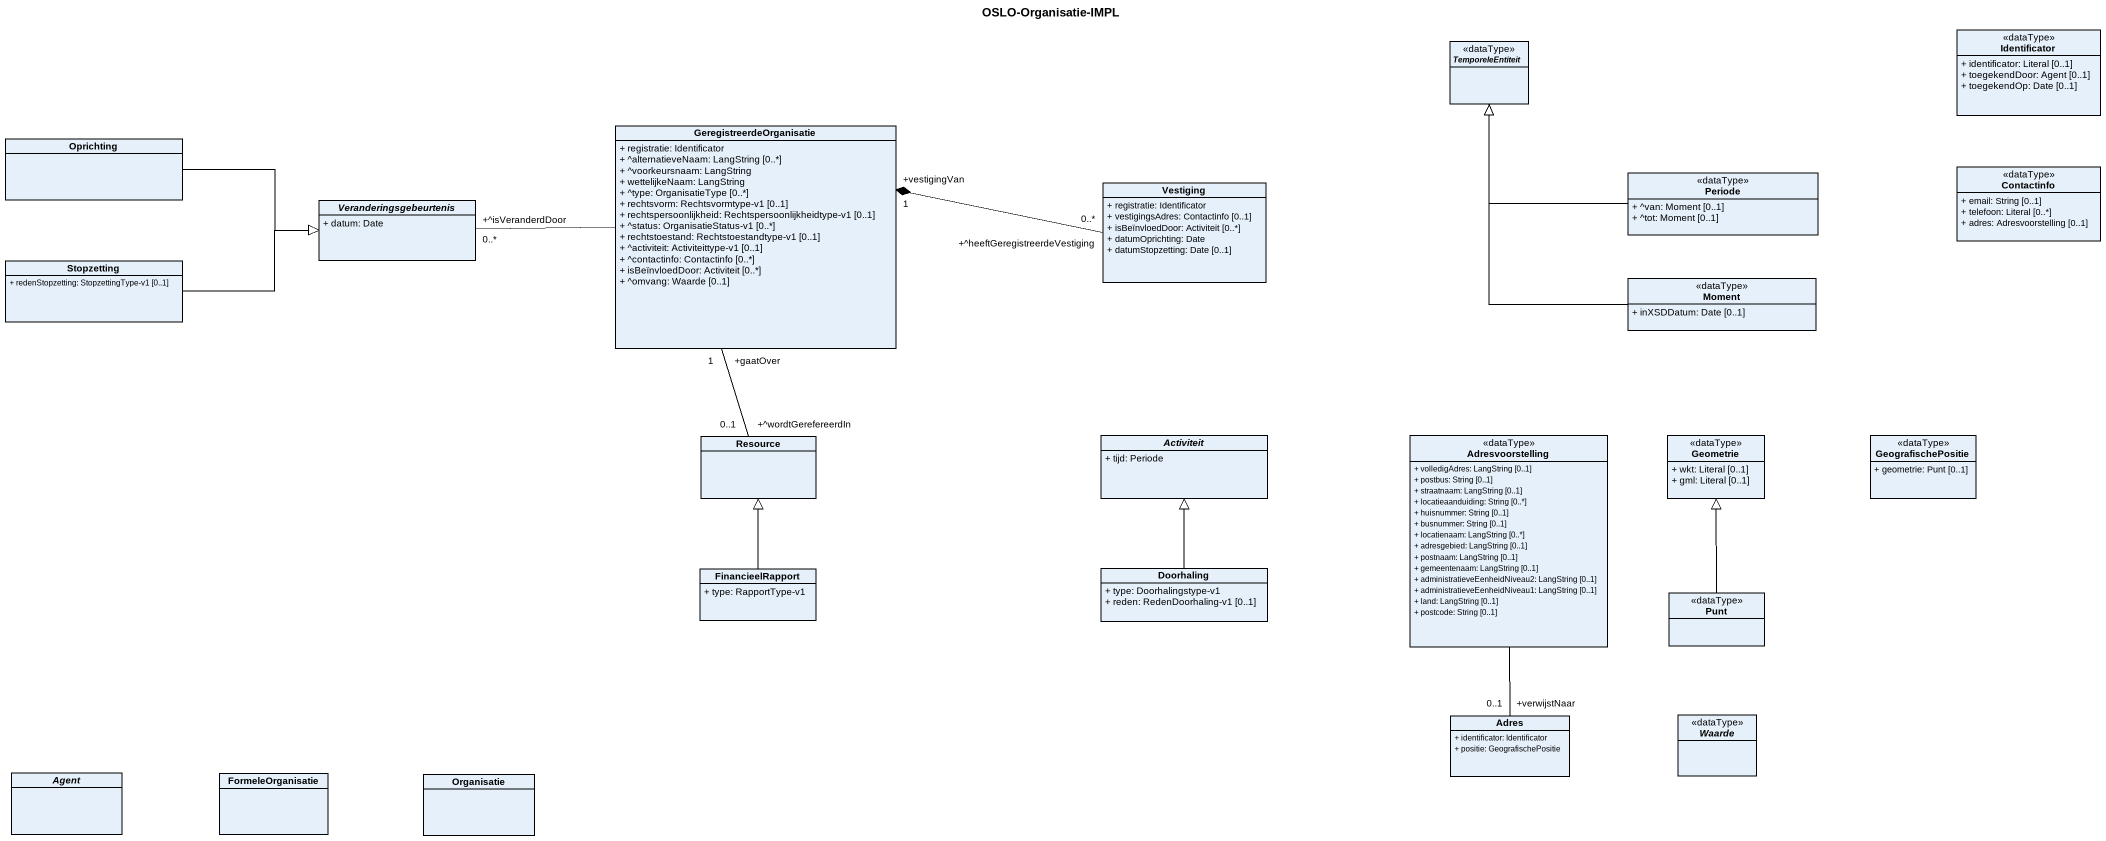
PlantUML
@startuml
title OSLO-Organisatie-IMPL
hide circle
hide empty members
skinparam classAttributeIconSize 0
abstract class TemporeleEntiteit <<dataType>>
class Identificator <<dataType>> {
  + identificator: Literal [0..1]
  + toegekendDoor: Agent [0..1]
  + toegekendOp: Date [0..1]
}
class Oprichting
class GeregistreerdeOrganisatie {
  + registratie: Identificator
  + ^alternatieveNaam: LangString [0..*]
  + ^voorkeursnaam: LangString
  + wettelijkeNaam: LangString
  + ^type: OrganisatieType [0..*]
  + rechtsvorm: Rechtsvormtype-v1 [0..1]
  + rechtspersoonlijkheid: Rechtspersoonlijkheidtype-v1 [0..1]
  + ^status: OrganisatieStatus-v1 [0..*]
  + rechtstoestand: Rechtstoestandtype-v1 [0..1]
  + ^activiteit: Activiteittype-v1 [0..1]
  + ^contactinfo: Contactinfo [0..*]
  + isBeïnvloedDoor: Activiteit [0..*]
  + ^omvang: Waarde [0..1]
}
class Vestiging {
  + registratie: Identificator
  + vestigingsAdres: Contactinfo [0..1]
  + isBeïnvloedDoor: Activiteit [0..*]
  + datumOprichting: Date
  + datumStopzetting: Date [0..1]
}
class Periode <<dataType>> {
  + ^van: Moment [0..1]
  + ^tot: Moment [0..1]
}
class Contactinfo <<dataType>> {
  + email: String [0..1]
  + telefoon: Literal [0..*]
  + adres: Adresvoorstelling [0..1]
}
abstract class Veranderingsgebeurtenis {
  + datum: Date
}
class Stopzetting {
  + redenStopzetting: StopzettingType-v1 [0..1]
}
class Moment <<dataType>> {
  + inXSDDatum: Date [0..1]
}
class Resource
abstract class Activiteit {
  + tijd: Periode
}
class Adresvoorstelling <<dataType>> {
  + volledigAdres: LangString [0..1]
  + postbus: String [0..1]
  + straatnaam: LangString [0..1]
  + locatieaanduiding: String [0..*]
  + huisnummer: String [0..1]
  + busnummer: String [0..1]
  + locatienaam: LangString [0..*]
  + adresgebied: LangString [0..1]
  + postnaam: LangString [0..1]
  + gemeentenaam: LangString [0..1]
  + administratieveEenheidNiveau2: LangString [0..1]
  + administratieveEenheidNiveau1: LangString [0..1]
  + land: LangString [0..1]
  + postcode: String [0..1]
}
class Geometrie <<dataType>> {
  + wkt: Literal [0..1]
  + gml: Literal [0..1]
}
class GeografischePositie <<dataType>> {
  + geometrie: Punt [0..1]
}
class FinancieelRapport {
  + type: RapportType-v1
}
class Doorhaling {
  + type: Doorhalingstype-v1
  + reden: RedenDoorhaling-v1 [0..1]
}
class Punt <<dataType>>
class Adres {
  + identificator: Identificator
  + positie: GeografischePositie
}
abstract class Waarde <<dataType>>
abstract class "Agent" as Agent_
class FormeleOrganisatie
class Organisatie
Oprichting -right-|> Veranderingsgebeurtenis
GeregistreerdeOrganisatie "+vestigingVan\n1" *-right- "+^heeftGeregistreerdeVestiging\n0..*" Vestiging
GeregistreerdeOrganisatie -left- "+^isVeranderdDoor\n0..*" Veranderingsgebeurtenis
Periode -left-|> TemporeleEntiteit
Stopzetting -right-|> Veranderingsgebeurtenis
Moment -up-|> TemporeleEntiteit
Resource "+^wordtGerefereerdIn\n0..1" -up- "+gaatOver\n1" GeregistreerdeOrganisatie
Adresvoorstelling -- "+verwijstNaar\n0..1" Adres
FinancieelRapport -up-|> Resource
Doorhaling -up-|> Activiteit
Punt -up-|> Geometrie
@enduml
